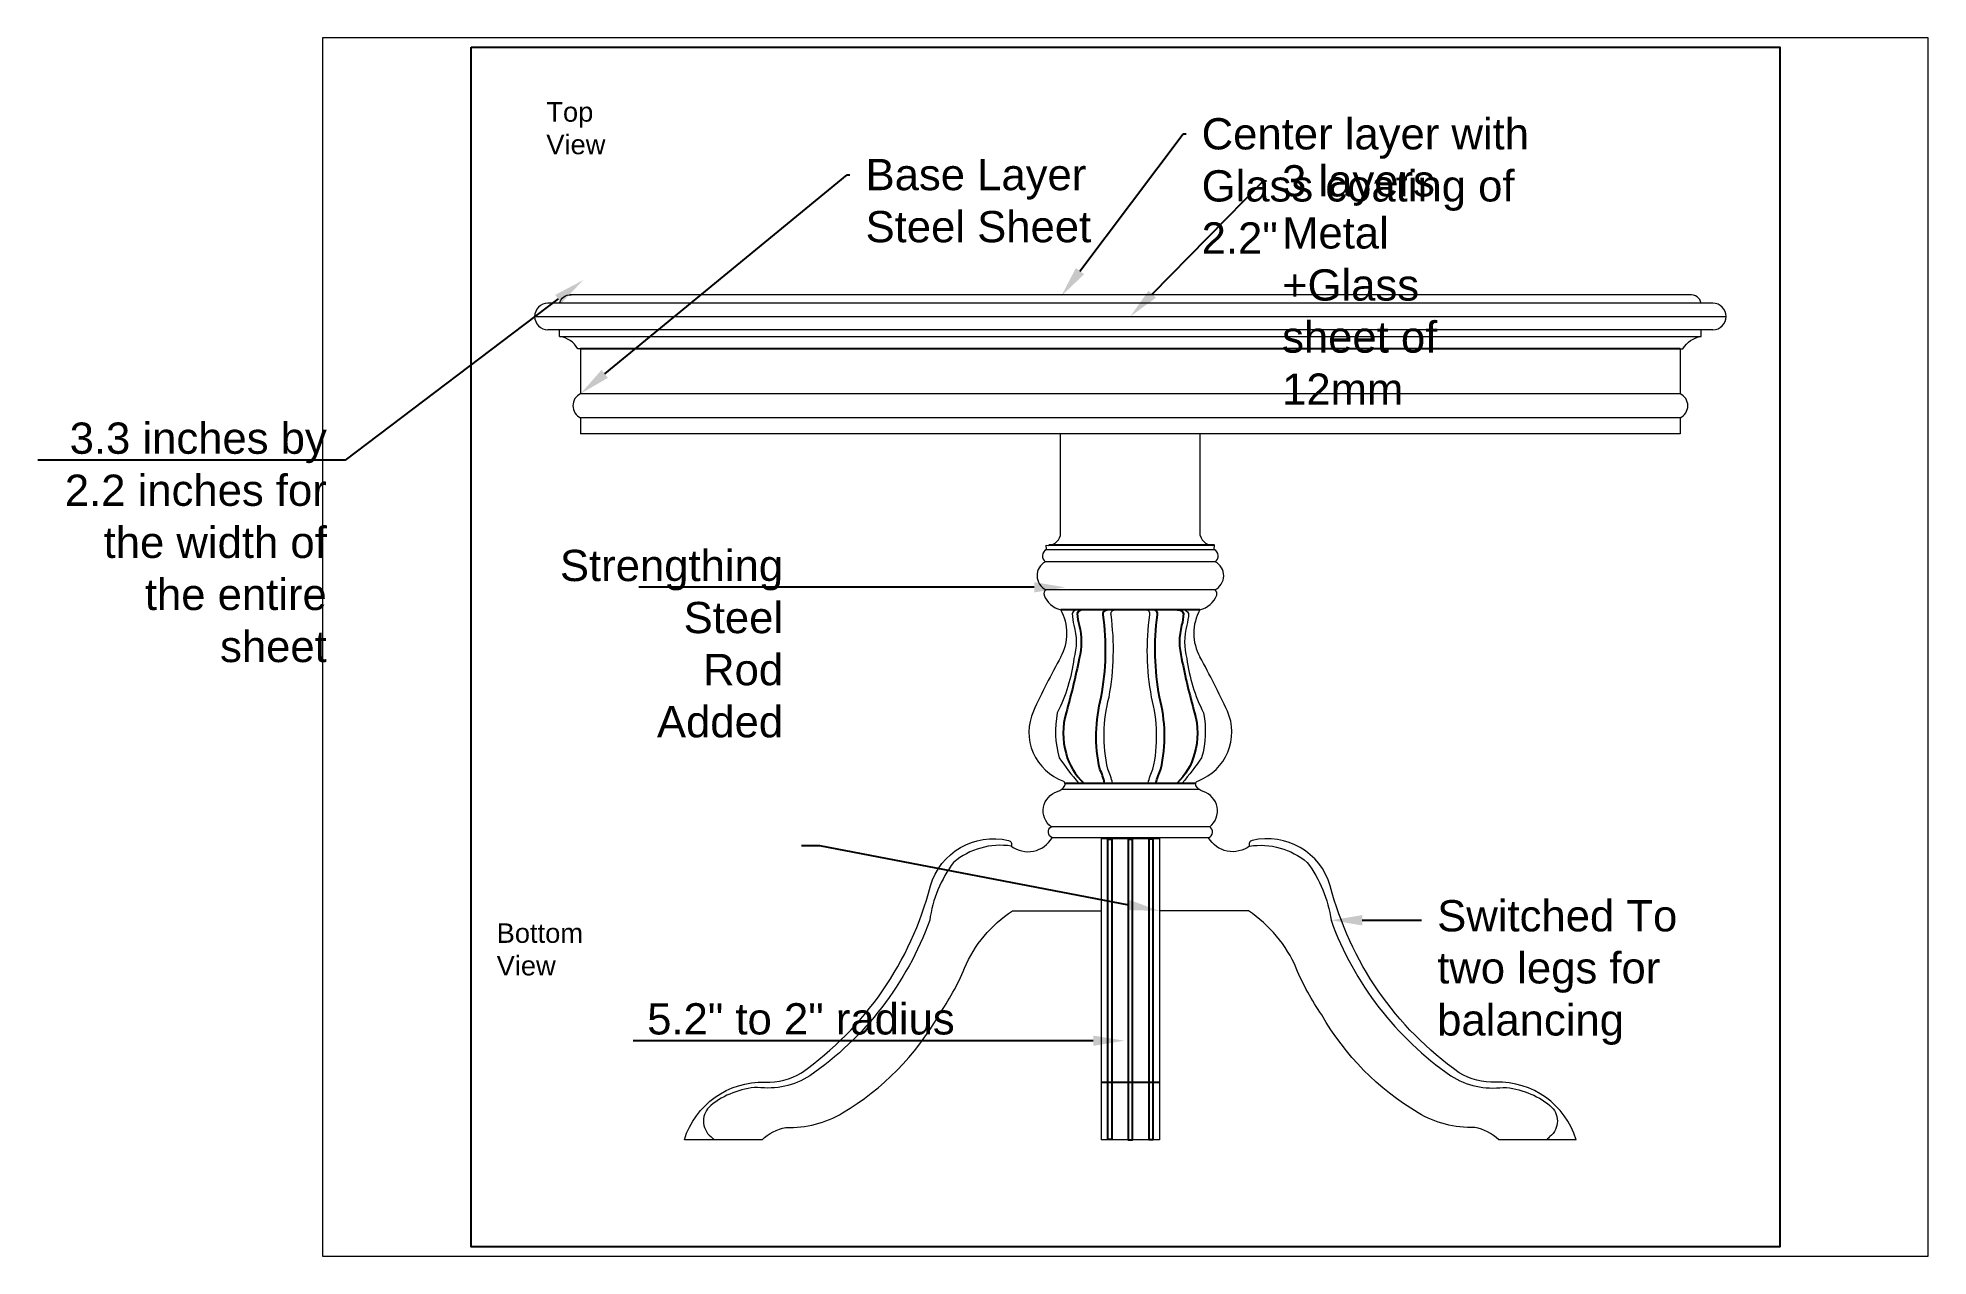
# Paper-space layout 'Layout1' of a CAD drawing. Header units: millimetres. Extents: x -11 to 231, y 20 to 176.
# The model-space entities are those that its viewports show. They can reach past a viewport. Long polylines and large blocks are cut down to what shows.
import ezdxf
from ezdxf import colors
from ezdxf.entities.mleader import LeaderData, LeaderLine
from ezdxf.math import Vec2, Vec3

# ---------------------------------------------------------------- set-up
doc = ezdxf.new("R2010")
doc.units = ezdxf.units.MM
doc.layers.add('001_Dark_1 5', color=7, linetype='Continuous', lineweight=0)
doc.layers.add('002_Medium_1 5', color=250, linetype='Continuous', lineweight=0)
doc.layers.add('003_Light_1 5', color=252, linetype='Continuous')
doc.styles.get("Standard").update_dxf_attribs({"font": ''})
doc.styles.get('Standard').set_extended_font_data('Arial')

msp = doc.modelspace()

# ---------------------------------------------------------------- linework, layer by layer
at = {"layer": '001_Dark_1 5'}
for p, q in [((-805.021, 3533.5975), (-806.0965, 3533.5975)), ((-805.021, 3533.573), (-806.0965, 3533.573)), ((-805.0513, 3533.514), (-806.0663, 3533.514)), ((-805.0513, 3533.4919), (-806.0663, 3533.4919)), ((-805.4804, 3533.3588), (-805.6371, 3533.3588)), ((-805.4805, 3533.3331), (-805.637, 3533.3331))]:
    msp.add_line(p, q, dxfattribs=at)
for points in [[(-805.6065, 3533.3144, 0.350682), (-805.6125, 3533.311, 0.048893), (-805.6108, 3533.3003, -0.128928), (-805.6108, 3533.2695, -0.084022), (-805.6262, 3533.2195, 0.120192), (-805.6245, 3533.178, 0.02999), (-805.6065, 3533.1546, 0.144968)], [(-805.5752, 3533.1546, 0.057065), (-805.5796, 3533.1674, -0.120977), (-805.5784, 3533.234, 0.079371), (-805.5766, 3533.3099, -0.457726), (-805.5733, 3533.3145)], [(-805.5423, 3533.1546, -0.057065), (-805.5379, 3533.1674, 0.120977), (-805.5392, 3533.234, -0.079371), (-805.5409, 3533.3099, 0.457726), (-805.5443, 3533.3145)], [(-805.511, 3533.3144, -0.350682), (-805.505, 3533.311, -0.048893), (-805.5067, 3533.3003, 0.128928), (-805.5067, 3533.2695, 0.084022), (-805.4913, 3533.2195, -0.120192), (-805.493, 3533.178, -0.02999), (-805.511, 3533.1546, -0.144968)], [(-805.6687, 3533.0964, 0.215991), (-805.7219, 3533.0814, 0.126922), (-805.744, 3533.0279, -0.155141), (-805.8547, 3532.8843, -0.176959), (-805.9029, 3532.8737, 0.156049), (-805.9461, 3532.8569, 0.476807), (-805.9461, 3532.8283, -0.061503), (-805.9433, 3532.8254, -0.061503)], [(-805.4488, 3533.0964, -0.215991), (-805.3956, 3533.0814, -0.126922), (-805.3735, 3533.0279, 0.155141), (-805.2628, 3532.8843, 0.176959), (-805.2146, 3532.8737, -0.156049), (-805.1714, 3532.8569, -0.476807), (-805.1714, 3532.8283, 0.061503), (-805.1742, 3532.8254, 0.061503)]]:
    msp.add_lwpolyline(points, format="xyb", dxfattribs=at)
for centre, radius, start, end in [((-806.0965, 3533.5853), 0.0122, 90, 270), ((-805.021, 3533.5853), 0.0122, 270, 90), ((-806.0613, 3533.5029), 0.0121, 114.1706, 245.8294), ((-805.0562, 3533.5029), 0.0121, 294.1706, 65.8294), ((-805.6305, 3533.346), 0.0144, 117.2465, 244.7659), ((-805.487, 3533.346), 0.0144, 295.2341, 62.7535)]:
    msp.add_arc(centre, radius, start, end, dxfattribs=at)
at = {"layer": '002_Medium_1 5'}
for p, q in [((-805.0417, 3533.6054), (-806.0758, 3533.6054)), ((-806.1088, 3533.5853), (-805.0088, 3533.5853)), ((-806.0858, 3533.5669), (-806.0858, 3533.573)), ((-806.0858, 3533.5669), (-805.0317, 3533.5669)), ((-805.0317, 3533.5669), (-805.0317, 3533.573)), ((-806.0663, 3533.5553), (-806.0663, 3533.514)), ((-805.0513, 3533.5553), (-805.0513, 3533.514)), ((-806.0663, 3533.4919), (-806.0663, 3533.4771)), ((-805.0513, 3533.4919), (-805.0513, 3533.4771)), ((-805.0513, 3533.4771), (-806.0663, 3533.4771)), ((-805.6233, 3533.438), (-805.6233, 3533.4771)), ((-805.4943, 3533.438), (-805.4943, 3533.4771)), ((-805.6233, 3533.3832), (-805.6233, 3533.438)), ((-805.4943, 3533.3832), (-805.4943, 3533.438)), ((-805.6362, 3533.3701), (-805.6365, 3533.3741)), ((-805.4811, 3533.37), (-805.6364, 3533.37)), ((-805.4813, 3533.3701), (-805.481, 3533.3741)), ((-805.6221, 3533.1489), (-805.4954, 3533.1489)), ((-805.4855, 3533.1143), (-805.632, 3533.1143)), ((-805.4865, 3533.1041), (-805.631, 3533.1041)), ((-805.5856, 3533.1041), (-805.5856, 3532.8254)), ((-805.5319, 3533.1032), (-805.5856, 3533.1032)), ((-805.5319, 3533.1041), (-805.5319, 3532.8254)), ((-805.8988, 3532.8254), (-805.9705, 3532.8254)), ((-805.5319, 3532.8254), (-805.5856, 3532.8254)), ((-805.1471, 3532.8254), (-805.2187, 3532.8254))]:
    msp.add_line(p, q, dxfattribs=at)
for points in [[(-806.0858, 3533.5975, -0.369874), (-806.075, 3533.6054, -0.921415)], [(-805.0317, 3533.5975, 0.369874), (-805.0425, 3533.6054, 0.921415)], [(-806.0663, 3533.5553), (-806.0689, 3533.5553, 0.234927), (-806.0858, 3533.5669), (-806.0858, 3533.573)], [(-805.0513, 3533.5553), (-805.0486, 3533.5553, -0.234927), (-805.0317, 3533.5669), (-805.0317, 3533.573)], [(-805.9705, 3532.8254, -0.336812), (-805.8959, 3532.8785, 0.141791), (-805.8624, 3532.8871, 0.177064), (-805.7433, 3533.0596, -0.399491), (-805.6713, 3533.1016, -0.467561), (-805.6687, 3533.0964, 0.449377), (-805.631, 3533.1041, -0.582356), (-805.632, 3533.1143, -0.608203), (-805.626, 3533.1468, 0.203196), (-805.6193, 3533.1523, 0.395625), (-805.6205, 3533.1563, 0.395625)], [(-805.1471, 3532.8254, 0.336812), (-805.2216, 3532.8785, -0.141791), (-805.2551, 3532.8871, -0.177064), (-805.3742, 3533.0596, 0.399491), (-805.4463, 3533.1016, 0.467561), (-805.4488, 3533.0964, -0.449377), (-805.4865, 3533.1041, 0.582356), (-805.4855, 3533.1143, 0.608203), (-805.4916, 3533.1468, -0.203196), (-805.4982, 3533.1523, -0.507511), (-805.496, 3533.1567)], [(-805.8988, 3532.8254, -0.147315), (-805.8767, 3532.8366, 0.143871), (-805.8244, 3532.8502, 0.129483), (-805.7355, 3532.9405, 0.053245), (-805.7119, 3532.9836, -0.150519), (-805.6677, 3533.0365), (-805.5856, 3533.0365)], [(-805.2187, 3532.8254, 0.147315), (-805.2408, 3532.8366, -0.143871), (-805.2931, 3532.8502, -0.129483), (-805.382, 3532.9405, -0.053245), (-805.4056, 3532.9836, 0.150519), (-805.4498, 3533.0365), (-805.5319, 3533.0365)]]:
    msp.add_lwpolyline(points, format="xyb", dxfattribs=at)
for centre, radius, start, end in [((-805.6353, 3533.3865), 0.0125, 264.3043, 344.5517), ((-805.4822, 3533.3865), 0.0125, 195.4483, 275.6957), ((-805.6333, 3533.3642), 0.00662, 116.3649, 234.483), ((-805.4843, 3533.3642), 0.00662, 305.517, 63.6351), ((-805.6347, 3533.3295), 0.00399, 119.0428, 199.7528), ((-805.4828, 3533.3295), 0.00399, 340.2472, 60.9572), ((-805.6186, 3533.3353), 0.0211, 199.7528, 258.0925), ((-805.6619, 3533.2928), 0.0446, 330.7567, 29.2433), ((-805.4556, 3533.2928), 0.0446, 150.7567, 209.2433), ((-805.4989, 3533.3353), 0.0211, 281.9075, 340.2472), ((-805.0244, 3532.9359), 0.6859, 150.7567, 155.4463), ((-806.0931, 3532.9359), 0.6859, 24.5537, 29.2433), ((-805.6044, 3533.2016), 0.048, 156.2467, 250.4208), ((-805.5131, 3533.2016), 0.048, 290.9236, 23.7533)]:
    msp.add_arc(centre, radius, start, end, dxfattribs=at)
at = {"layer": '003_Light_1 5'}
for p, q in [((-805.0513, 3533.5553), (-806.0663, 3533.5553)), ((-805.481, 3533.3741), (-805.634, 3533.3741)), ((-805.4946, 3533.3146), (-805.623, 3533.3146)), ((-805.6191, 3533.1546), (-805.4984, 3533.1546)), ((-805.5856, 3532.8785), (-805.5319, 3532.8785))]:
    msp.add_line(p, q, dxfattribs=at)
for points in [[(-805.6018, 3533.3144, 0.350682), (-805.6078, 3533.311, 0.048893), (-805.6061, 3533.3003, -0.128928), (-805.6061, 3533.2695, -0.021916), (-805.6181, 3533.2195, 0.140326), (-805.6181, 3533.1819, 0.144968), (-805.6018, 3533.1546, 0.144968)], [(-805.5825, 3533.1546, 0.057065), (-805.5869, 3533.1674, -0.120977), (-805.5856, 3533.234, 0.079371), (-805.5838, 3533.3099, -0.457726), (-805.5805, 3533.3145)], [(-805.5351, 3533.1546, -0.057065), (-805.5306, 3533.1674, 0.120977), (-805.5319, 3533.234, -0.079371), (-805.5337, 3533.3099, 0.457726), (-805.537, 3533.3145)], [(-805.5157, 3533.3144, -0.350682), (-805.5097, 3533.311, -0.048893), (-805.5114, 3533.3003, 0.128928), (-805.5114, 3533.2695, 0.021916), (-805.4995, 3533.2195, -0.140326), (-805.4995, 3533.1819, -0.144968), (-805.5157, 3533.1546, -0.144968)]]:
    msp.add_lwpolyline(points, format="xyb", dxfattribs=at)
for points in [[(-805.5797, 3533.1027), (-805.5758, 3533.1027), (-805.5758, 3532.8255), (-805.5797, 3532.8255)], [(-805.5568, 3533.1026), (-805.5607, 3533.1026), (-805.5607, 3532.8254), (-805.5568, 3532.8254)], [(-805.5378, 3533.1027), (-805.5418, 3533.1027), (-805.5418, 3532.8255), (-805.5378, 3532.8255)]]:
    msp.add_lwpolyline(points, close=True, dxfattribs=at)
at = {"layer": 'Defpoints'}
msp.add_lwpolyline([(-806.1674, 3533.8338), (-804.9593, 3533.8338), (-804.9593, 3532.7265), (-806.1674, 3532.7265), (-806.1674, 3533.8338)], dxfattribs=at)
msp.add_lwpolyline([(-806.1674, 3533.8338), (-804.9593, 3533.8338), (-804.9593, 3532.7265), (-806.1674, 3532.7265), (-806.1674, 3533.8338)], dxfattribs=at)

psp = doc.layouts.get("Layout1")

# ---------------------------------------------------------------- texts
at = {"char_height": 2.5, "attachment_point": 1}
for s, width, insert in [('{\\fArial Unicode MS|b0|i0|c0|p2;Top View }', 3.181, (54.36, 167.26)), ('{\\fArial Unicode MS|b0|i0|c0|p2;Bottom View}', 16.4831, (48, 62.12))]:
    psp.add_mtext_dynamic_manual_height_columns(s, width=width, gutter_width=12.5, heights=[0], dxfattribs=dict(at, insert=insert))

# ---------------------------------------------------------------- leaders
ml = psp.add_multileader_mtext('Standard')
ml.set_content('{\\fArial Unicode MS|b0|i0|c0|p2;Center layer with Glass coating of 2.2"}', color=256)
ml.set_leader_properties()
ml.build(insert=Vec2(0, 0))
ml.multileader.update_dxf_attribs({"text_right_attachment_type": 6, "dogleg_length": 0.36})
ctx = ml.context
ctx.base_point, ctx.plane_origin = Vec3(136.27, 163.21), Vec3(120.29, 142.42)
ctx.right_attachment = 6
notes = []
notes.append((ctx, [(0, (1, 1, 0), (135.91, 163.21), (1, 0), 0.36, [(0, [(120.29, 142.42)], 0, [])])]))
ctx.mtext.insert, ctx.mtext.width, ctx.mtext.flow_direction = Vec3(138.27, 165.21), 48.2927, 5
ml = psp.add_multileader_mtext('Standard')
ml.set_content('{\\fArial Unicode MS|b0|i0|c0|p2;Base Layer Steel Sheet}', color=256)
ml.set_leader_properties()
ml.build(insert=Vec2(0, 0))
ml.multileader.update_dxf_attribs({"text_right_attachment_type": 6, "dogleg_length": 0.36})
ctx = ml.context
ctx.base_point, ctx.plane_origin = Vec3(93.24, 157.96), Vec3(58.75, 129.93)
ctx.right_attachment = 6
notes.append((ctx, [(0, (1, 1, 0), (92.88, 157.96), (1, 0), 0.36, [(0, [(58.75, 129.93)], 0, [])])]))
ctx.mtext.insert, ctx.mtext.width, ctx.mtext.flow_direction = Vec3(95.24, 159.99), 29.5851, 5
ml = psp.add_multileader_mtext('Standard')
ml.set_content('{\\fArial Unicode MS|b0|i0|c0|p2;3 layers Metal +Glass sheet of 12mm}', color=256)
ml.set_leader_properties()
ml.build(insert=Vec2(0, 0))
ml.multileader.update_dxf_attribs({"text_right_attachment_type": 6, "dogleg_length": 0.36})
ctx = ml.context
ctx.base_point, ctx.plane_origin = Vec3(146.57, 157.19), Vec3(129.14, 139.82)
ctx.right_attachment = 6
notes.append((ctx, [(0, (1, 1, 0), (146.21, 157.19), (1, 0), 0.36, [(0, [(129.14, 139.82)], 0, [])])]))
ctx.mtext.insert, ctx.mtext.width, ctx.mtext.flow_direction = Vec3(148.57, 159.19), 28.028, 5
ml = psp.add_multileader_mtext('Standard')
ml.set_content('{\\fArial Unicode MS|b0|i0|c0|p2;3.3 inches by 2.2 inches for the width of the entire sheet}', color=256)
ml.set_leader_properties()
ml.build(insert=Vec2(0, 0))
ml.multileader.update_dxf_attribs({"text_right_attachment_type": 6, "dogleg_length": 0.36})
ctx = ml.context
ctx.base_point, ctx.plane_origin = Vec3(-9.03, 124.21), Vec3(59.08, 144.47)
ctx.right_attachment, ctx.text_align_type = 6, 2
notes.append((ctx, [(0, (1, 1, 0), (28.61, 121.44), (-1, 0), 0.36, [(0, [(59.08, 144.47)], 0, [])])]))
ctx.mtext.insert, ctx.mtext.width, ctx.mtext.alignment, ctx.mtext.flow_direction = Vec3(26.25, 126.24), 36.6382, 3, 5
ml = psp.add_multileader_mtext('Standard')
ml.set_content('{\\fArial Unicode MS|b0|i0|c0|p2;Strengthing Steel Rod Added}', color=256)
ml.set_leader_properties()
ml.build(insert=Vec2(0, 0))
ml.multileader.update_dxf_attribs({"text_right_attachment_type": 6, "dogleg_length": 0.36})
ctx = ml.context
ctx.base_point, ctx.plane_origin = Vec3(54.69, 107.92), Vec3(120.84, 105.14)
ctx.right_attachment, ctx.text_align_type = 6, 2
notes.append((ctx, [(0, (1, 1, 0), (87.04, 105.14), (-1, 0), 0.36, [(0, [(120.84, 105.14)], 0, [])])]))
ctx.mtext.insert, ctx.mtext.width, ctx.mtext.alignment, ctx.mtext.flow_direction = Vec3(84.68, 109.94), 18.2961, 3, 5
ml = psp.add_multileader_mtext('Standard')
ml.set_content('', color=256)
ml.set_leader_properties()
ml.build(insert=Vec2(0, 0))
ml.multileader.update_dxf_attribs({"text_right_attachment_type": 6, "dogleg_length": 0.36})
ctx = ml.context
ctx.base_point, ctx.plane_origin = Vec3(85.02, 74.03), Vec3(132.86, 63.71)
ctx.right_attachment, ctx.text_align_type = 6, 2
notes.append((ctx, [(0, (1, 1, 0), (89.38, 72.03), (-1, 0), 0.36, [(0, [(132.86, 63.71)], 0, [])])]))
ctx.mtext.insert, ctx.mtext.alignment, ctx.mtext.flow_direction = Vec3(87.02, 76.03), 3, 5
ml = psp.add_multileader_mtext('Standard')
ml.set_content('{\\fArial Unicode MS|b0|i0|c0|p2;Switched To two legs for balancing}', color=256)
ml.set_leader_properties()
ml.build(insert=Vec2(0, 0))
ml.multileader.update_dxf_attribs({"text_right_attachment_type": 6, "dogleg_length": 0.36})
ctx = ml.context
ctx.base_point, ctx.plane_origin = Vec3(166.43, 62.51), Vec3(154.83, 62.51)
ctx.right_attachment = 6
notes.append((ctx, [(0, (1, 1, 0), (166.07, 62.51), (1, 0), 0.36, [(0, [(154.83, 62.51)], 0, [])])]))
ctx.mtext.insert, ctx.mtext.width, ctx.mtext.flow_direction = Vec3(168.43, 65.09), 31.1422, 5
ml = psp.add_multileader_mtext('Standard')
ml.set_content('{\\fArial Unicode MS|b0|i0|c0|p2;5.2" to 2" radius}', color=256)
ml.set_leader_properties()
ml.build(insert=Vec2(0, 0))
ml.multileader.update_dxf_attribs({"text_right_attachment_type": 6, "dogleg_length": 0.36})
ctx = ml.context
ctx.base_point, ctx.plane_origin = Vec3(65.8, 49.87), Vec3(128.39, 47.09)
ctx.right_attachment, ctx.text_align_type = 6, 2
notes.append((ctx, [(0, (1, 1, 0), (109.01, 47.09), (-1, 0), 0.36, [(0, [(128.39, 47.09)], 0, [])])]))
ctx.mtext.insert, ctx.mtext.alignment, ctx.mtext.flow_direction = Vec3(106.65, 51.89), 3, 5
for ctx, leaders in notes:
    for number, flags, end, landing, length, lines in leaders:
        leader = LeaderData()
        leader.index, (leader.has_last_leader_line, leader.has_dogleg_vector, leader.attachment_direction) = number, flags
        leader.last_leader_point, leader.dogleg_vector, leader.dogleg_length = Vec3(end), Vec3(landing), length
        for number, points, colour, breaks in lines:
            line = LeaderLine()
            line.index, line.vertices, line.color, line.breaks = number, Vec3.list(points), colors.encode_raw_color(colour), breaks
            leader.lines.append(line)
        ctx.leaders.append(leader)

# ---------------------------------------------------------------- viewports
at = {"layer": '0'}
psp.add_viewport(center=(128.5, 97.5), size=(205.6, 156), view_center_point=(-805.5634, 3533.2802), view_height=1.124723, dxfattribs=at)

doc.saveas('drawing.dxf')
